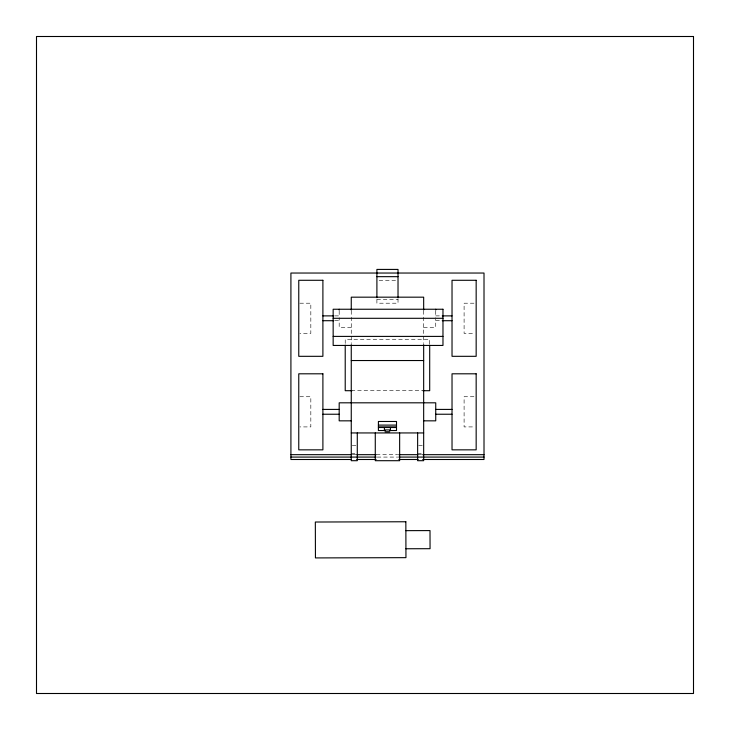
<?xml version="1.0" encoding="UTF-8"?>
<svg xmlns="http://www.w3.org/2000/svg" width="730" height="730" viewBox="0 0 730 730"><rect width="100%" height="100%" fill="white"/><g stroke="black" fill="none" stroke-linecap="round" stroke-linejoin="round"><path stroke-width="0.55" stroke-dasharray="3.65 2.74" d="M379.125 280.284L396.91 280.284M376.899 299.592L398.023 299.592M299.857 303.205L310.825 303.205L310.825 333.382L299.857 333.382M473.971 303.205L464.098 303.205L464.098 333.382L473.971 333.382M334.842 315.88L339.185 315.88M435.737 315.88L441.166 315.88M334.842 320.707L339.185 320.707M435.737 320.707L441.166 320.707M351.258 327.305L339.185 327.305L339.185 318.298M423.665 327.305L435.737 327.305L435.737 319.129M351.258 390.705L422.944 390.705M299.857 396.737L310.825 396.737L310.825 426.913L299.857 426.913M473.971 396.737L464.098 396.737L464.098 426.913L473.971 426.913M352.262 445.364L356.286 445.364M418.637 445.364L422.661 445.364M351.258 453.567L356.286 453.567M417.633 453.567L421.657 453.567M352.252 454.671L356.286 454.68M376.379 454.69L397.686 454.671M418.637 454.68L421.657 454.68M377.237 457.08L397.686 457.08M435.737 310.907L435.737 317.459M429.696 343.976L429.696 339.413L345.217 339.413L345.217 343.976M423.665 310.752L423.665 343.565M398.023 298.789L398.023 303.205L376.899 303.205L376.899 298.789M351.258 310.752L351.258 343.565M339.185 310.907L339.185 317.459"/><path stroke-width="1.09" d="M405.871 530.655L430.007 530.591L430.061 548.695L405.926 548.759M376.899 276.661L398.023 276.661M322.897 315.88L333.756 315.88M442.252 315.88L452.025 315.88M333.154 318.298L442.973 318.298M322.897 320.707L333.756 320.707M442.252 320.707L452.025 320.707M333.154 336.402L442.973 336.402M351.258 360.538L423.665 360.538M351.979 390.705L345.217 390.705L345.217 345.117M422.944 390.705L429.696 390.705L429.696 345.117M322.897 409.411L339.185 409.411M435.737 409.411L452.025 409.411M322.897 414.238L339.185 414.238M435.737 414.238L452.025 414.238M351.258 420.836L339.185 420.836L339.185 402.814L435.737 402.814L435.737 420.836L423.665 420.836M378.405 425.097L396.509 425.097M378.405 426.913L396.509 426.913M378.405 427.515L396.509 427.515M385.194 430.527L378.405 430.527L378.405 421.484L396.509 421.484L396.509 430.527L389.72 430.527M385.002 431.74L389.793 431.74M351.258 432.945L423.665 432.945M290.914 454.671L351.112 454.671M356.787 454.671L376.105 454.671M398.817 454.671L418.126 454.671M422.67 454.671L484.008 454.671M290.914 457.08L351.112 457.08M351.258 457.08L376.105 457.08M398.817 457.08L484.008 457.08M351.112 459.498L290.914 459.498L290.914 273.038L484.008 273.038L484.008 459.498L422.67 459.498M356.787 459.498L376.105 459.498M398.817 459.498L418.126 459.498M435.737 309.283L435.737 310.077M423.665 310.077L423.665 297.174L351.258 297.174L351.258 310.077M423.665 344.697L423.665 460.703L417.633 460.703L417.633 432.945M399.648 432.945L399.648 460.703L375.275 460.703L375.275 432.945M398.023 297.676L398.023 269.416L376.899 269.416L376.899 297.676M390.413 427.515L390.413 429.924L384.382 429.924L384.382 427.515M357.289 432.945L357.289 460.703L351.258 460.703L351.258 344.697M339.185 309.283L339.185 310.077M405.844 521.758L315.333 522.023L315.442 557.921L405.953 557.656L405.844 521.758M693.5 36.5L36.5 36.5L36.5 693.5L693.5 693.5L693.5 36.5M322.897 280.284L298.762 280.284L298.762 356.313L322.897 356.313L322.897 280.284M476.161 280.284L452.025 280.284L452.025 356.313L476.161 356.313L476.161 280.284M442.973 309.246L333.154 309.246L333.154 345.445L442.973 345.445L442.973 309.246M322.897 373.806L298.762 373.806L298.762 449.844L322.897 449.844L322.897 373.806M476.161 373.806L452.025 373.806L452.025 449.844L476.161 449.844L476.161 373.806"/></g></svg>
